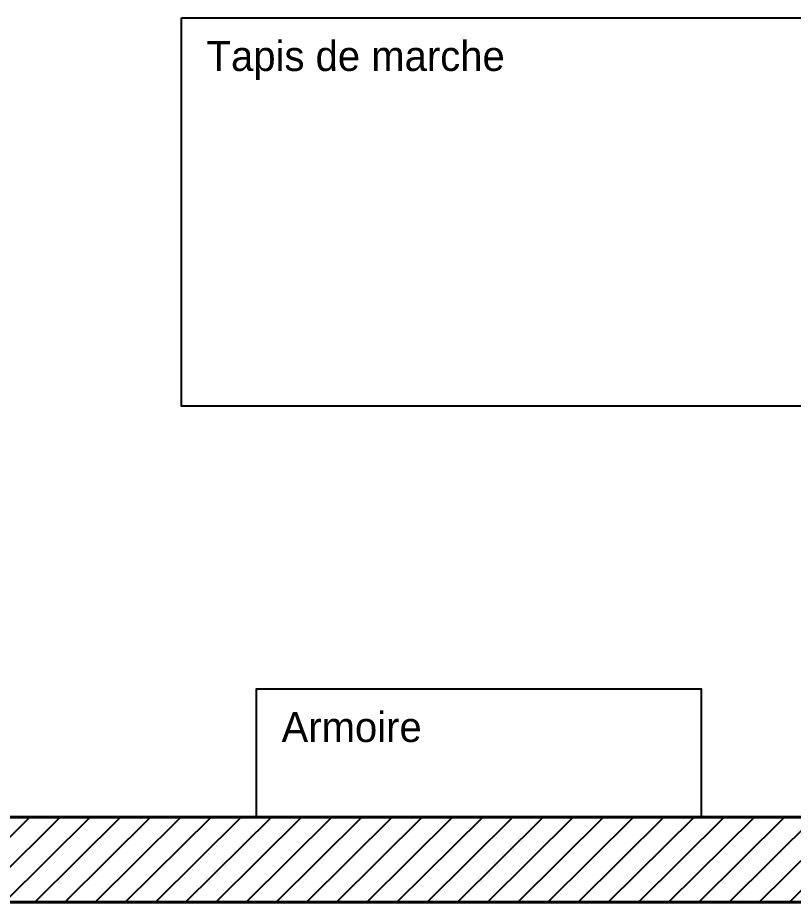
# Model space of a CAD drawing. Header units: metres. Extents: x -8 to 211, y -5 to 120.
# Drawn here: x 146.922 to 149.202, y 56.649 to 59.251 of the extents above; entities that cross this region are included whole.
import ezdxf

# ---------------------------------------------------------------- set-up
doc = ezdxf.new("R2010")
doc.units = ezdxf.units.M
doc.header["$LTSCALE"] = 0.8
doc.header["$MEASUREMENT"] = 0
doc.layers.add('A_EQMP', color=142, linetype='CONTINUOUS')
doc.layers.add('A_HACH_STRUC', color=7, linetype='CONTINUOUS')
doc.layers.add('A_MURS_STRU', color=7, linetype='CONTINUOUS', lineweight=40)

msp = doc.modelspace()

# ---------------------------------------------------------------- hatches: boundary and pattern name
at = {"layer": 'A_HACH_STRUC'}
h = msp.add_hatch(dxfattribs=at)
h.set_pattern_fill('ANSI31', color=8, scale=0.5, angle=359.7696, style=0)
h.set_pattern_definition([(44.7696, (144.84168, 56.649466), (-0.0440161, 0.04437154), [])])
h.paths.add_polyline_path([(151.0412, 57.2995), (150.8412, 57.2995), (150.8412, 56.8995), (149.9413, 56.8995), (149.9413, 57.2995), (149.3413, 57.2995), (149.3413, 56.8995), (144.8417, 56.8995), (144.8417, 56.6495), (151.0412, 56.6495)])

# ---------------------------------------------------------------- linework, layer by layer
at = {"layer": 'A_EQMP', "color": 8, "linetype": 'Continuous'}
msp.add_lwpolyline([(147.4034, 59.251), (151.5059, 59.251), (151.5059, 58.1084), (147.4034, 58.1084)], close=True, dxfattribs=at)
at = {"layer": 'A_EQMP', "color": 8}
msp.add_lwpolyline([(148.9313, 56.8995), (147.624, 56.8995), (147.624, 57.2775), (148.9313, 57.2775)], close=True, dxfattribs=at)
at = {"layer": 'A_MURS_STRU', "color": 8, "linetype": 'Continuous'}
for p, q in [((149.3413, 56.8995), (144.8417, 56.8995)), ((151.0412, 56.6495), (144.8417, 56.6495))]:
    msp.add_line(p, q, dxfattribs=at)

# ---------------------------------------------------------------- texts
at = {"layer": 'A_EQMP', "color": 8, "linetype": 'Continuous', "width": 1.02289, "attachment_point": 1}
for s, insert, char_height in [('Tapis de marche', (147.4768, 59.1824), 0.088022), ('Armoire', (147.6973, 57.2089), 0.08802)]:
    msp.add_mtext(s, dxfattribs=dict(at, insert=insert, char_height=char_height))

doc.saveas('drawing.dxf')
